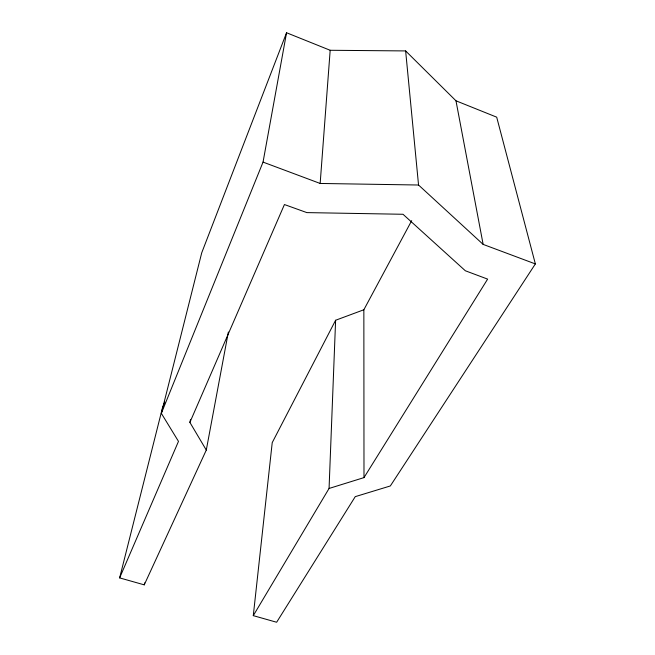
<?xml version="1.0" encoding="UTF-8"?>
<svg xmlns="http://www.w3.org/2000/svg" width="655" height="655" viewBox="0 0 655 655"><rect width="100%" height="100%" fill="white"/><g stroke="black" fill="none" stroke-linecap="round" stroke-linejoin="round"><path stroke-width="0.98" d="M228.366 332.019L206.292 450.075L144.247 584.85L119.636 577.89L178.479 441.38L161.343 413.346L201.732 252.797L286.554 32.75L330.177 50.279L405.633 50.926L455.978 100.805L496.695 117.163L535.364 263.924L390.331 485.961L355.247 496.646L276.639 622.25L253.288 615.651L329.064 488.458L335.614 320.254L363.852 309.766L411.684 220.653M535.364 263.924L483.144 244.397L418.545 185.013L320.156 183.457L330.177 50.279M253.288 615.651L272.226 442.616L335.614 320.254M161.343 413.346L263.04 162.104L286.554 32.75M206.292 450.075L189.893 422.401L190.531 419.405M144.247 584.85L144.689 582.86M119.636 577.89L162.514 407.688L164.798 402.023M189.893 422.401L284.434 204.548L306.868 212.605L403.005 214.275L465.345 270.769L487.631 279.112L363.992 477.61L329.064 488.458M263.04 162.104L320.156 183.457M455.978 100.805L483.144 244.397M405.633 50.926L418.545 185.013M363.852 309.766L363.992 477.61"/></g></svg>
